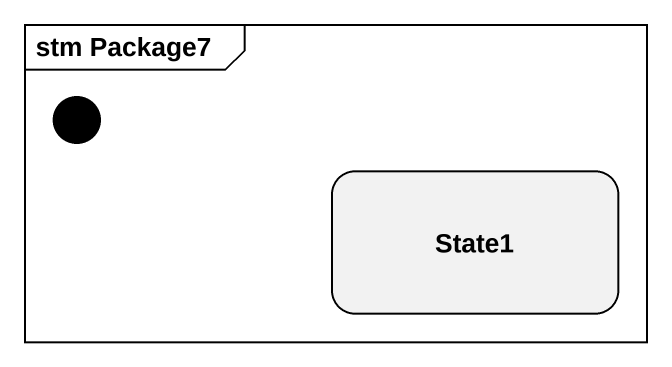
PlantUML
@startuml
mainframe stm Package7
hide empty description
state initial1 <<start>>
state State1
@enduml
